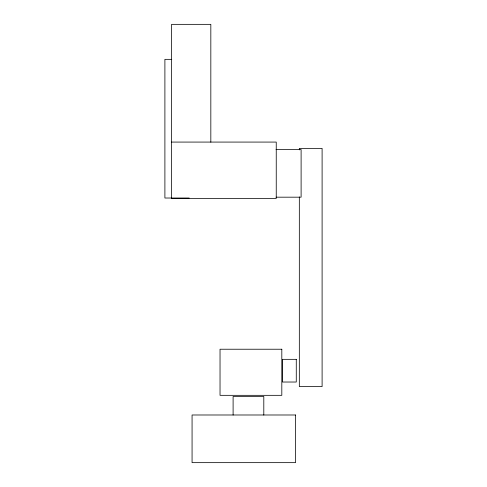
<?xml version="1.0" encoding="UTF-8"?>
<svg xmlns="http://www.w3.org/2000/svg" width="487" height="487" viewBox="0 0 487 487"><rect width="100%" height="100%" fill="white"/><g stroke="black" fill="none" stroke-linecap="round" stroke-linejoin="round"><path stroke-width="0.73" d="M171.734 59.347L164.898 59.347L164.898 198.02L189.2 198.02M171.546 142.076L276.245 142.076L276.245 198.446L171.546 198.446L171.57 24.35L210.828 24.35L210.828 142.18M276.038 149.527L301.106 149.527L301.106 197.18L276.038 197.18M299.328 149.899L299.328 148.383L322.102 148.383L322.102 386.593L299.328 386.593L299.328 196.937M263.802 415.046L263.802 396.461L233.103 396.461L233.103 415.046M281.815 349.228L220.033 349.228L220.033 395.328L281.815 395.328L281.815 349.228M296.273 359.339L282.49 359.339L282.49 382.027L296.273 382.027L296.273 359.339M295.56 414.991L192.067 414.991L192.067 462.65L295.56 462.65L295.56 414.991"/></g></svg>
